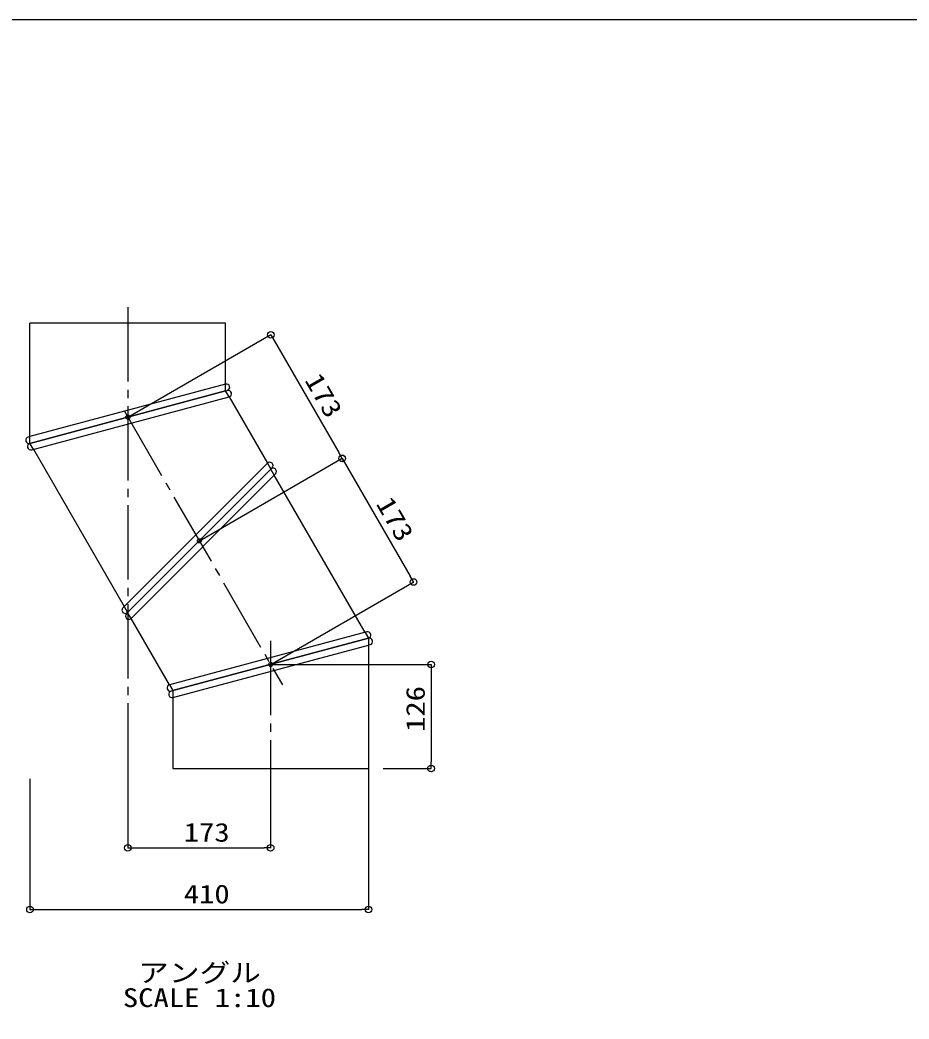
# Model space of a CAD drawing. Units: millimetres, scale not verified. Extents: x -2261 to 1739, y -1420 to 1381.
# Drawn here: x -471 to 606, y 170 to 1381 of the extents above; entities that cross this region are included whole.
import ezdxf
from ezdxf.enums import TextEntityAlignment as Align

# ---------------------------------------------------------------- set-up
doc = ezdxf.new("R2010")
doc.units = ezdxf.units.MM
doc.header["$LTSCALE"] = 10
doc.header["$PDMODE"] = 32
doc.header["$PDSIZE"] = 5
doc.linetypes.add('CHAIN2', pattern=[12, 9, -1, 1, -1])
for name, color, linetype in [('0-0_0', 7, 'Continuous'), ('0-1_Defpoints', 7, 'CHAIN2'), ('8-0', 7, 'Continuous')]:
    doc.layers.add(name, color=color, linetype=linetype)
doc.styles.add('ＭＳ ゴシック', font='')
doc.styles.get('ＭＳ ゴシック').set_extended_font_data('MS Gothic')

# ---------------------------------------------------------------- blocks, each defined once
blk = doc.blocks.new('_Origin(1)')
at = {"layer": '0-0_0'}
blk.add_line((0, 0), (-1.429, 0), dxfattribs=at)
blk.add_circle((0, 0), 0.714, dxfattribs=at)

msp = doc.modelspace()

# ---------------------------------------------------------------- linework, layer by layer
at = {"layer": '0-0_0'}
for p, q in [((-222.33, 1013.22), (-459.33, 1013.18)), ((-459.31, 875.71), (-459.33, 1013.18)), ((-222.32, 939.25), (-222.33, 1013.22)), ((-340.65, 899.22), (-167.43, 999.23)), ((-163.59, 992.21), (-85.09, 856.24)), ((-222.32, 939.25), (-459.31, 875.71)), ((-222.32, 930.97), (-222.32, 939.25)), ((-459.31, 867.42), (-222.32, 930.97)), ((-222.32, 930.97), (-459.31, 867.42)), ((-457.24, 859.7), (-218.18, 923.8)), ((-222.32, 930.97), (-220.25, 931.52)), ((-222.32, 930.97), (-220.25, 931.52)), ((-218.18, 923.8), (-222.32, 930.97)), ((-218.18, 923.8), (-171.7, 843.33)), ((-459.31, 875.71), (-461.38, 875.15)), ((-455.17, 860.25), (-345.16, 669.8)), ((-254.15, 749.4), (-80.93, 849.4)), ((-346.68, 668.28), (-171.7, 843.33)), ((-341.02, 662.63), (-167.55, 836.15)), ((-167.51, 836.08), (-341, 662.59)), ((-171.7, 843.33), (-167.55, 836.15)), ((-167.55, 836.15), (-166.04, 837.67)), ((-163.37, 828.91), (-167.51, 836.08)), ((-77.14, 842.35), (1.36, 706.39)), ((-161.85, 830.43), (-336.86, 655.41)), ((-53.4, 638.44), (-163.37, 828.91)), ((-167.7, 599.54), (5.51, 699.55)), ((-345.16, 669.8), (-341.02, 662.63)), ((-341, 662.59), (-342.52, 661.07)), ((-336.86, 655.41), (-341, 662.59)), ((-290.4, 574.93), (-336.86, 655.41)), ((-51.33, 638.99), (-290.4, 574.93)), ((-286.26, 567.76), (-49.26, 631.27)), ((-49.26, 631.27), (-286.26, 567.76)), ((-286.26, 559.48), (-49.26, 622.98)), ((-49.26, 622.98), (-47.18, 623.54)), ((-49.26, 622.98), (-49.26, 473.51)), ((-167.69, 599.51), (26.72, 599.51)), ((26.72, 599.51), (26.72, 591.51)), ((26.54, 591.51), (26.54, 481.51)), ((-286.26, 567.76), (-288.33, 567.21)), ((-286.26, 567.76), (-288.33, 567.21)), ((-286.26, 559.48), (-286.26, 473.51)), ((-286.26, 473.51), (-49.26, 473.51)), ((-49.26, 473.45), (-49.26, 302.22)), ((-31.56, 473.51), (26.72, 473.51)), ((-459.32, 460.99), (-459.32, 302.22)), ((-340.83, 466.23), (-340.83, 376.98)), ((-167.76, 466.17), (-167.76, 376.98)), ((-332.83, 377.16), (-175.76, 377.16)), ((-451.32, 302.4), (-57.26, 302.4))]:
    msp.add_line(p, q, dxfattribs=at)
for points in [[(-455.17, 860.25), (-459.31, 867.42), (-459.31, 875.71)], [(-53.4, 638.44), (-49.26, 631.27), (-49.26, 622.98)], [(-290.4, 574.93), (-286.26, 567.76), (-286.26, 559.48)]]:
    msp.add_lwpolyline(points, dxfattribs=at)
msp.add_circle((26.72, 599.51), 4, dxfattribs=at)
for centre, start, end in [((-221.28, 935.39), 285.01033, 105.01033), ((-219.21, 927.66), 285.01033, 105.01033), ((-460.34, 871.29), 105.01033, 285.01033), ((-458.27, 863.56), 105.01033, 285.01033), ((-168.87, 840.5), 315.01033, 135.01033), ((-164.68, 833.26), 315, 135), ((-343.85, 665.45), 135.01033, 315.01033), ((-339.69, 658.24), 135, 315), ((-50.29, 635.13), 285, 105), ((-48.22, 627.4), 285, 105), ((-289.36, 571.07), 105, 285), ((-287.29, 563.34), 105, 285)]:
    msp.add_arc(centre, 4, start, end, dxfattribs=at)
for p in [(-340.7, 899.19), (-254.26, 749.34), (-254.2, 749.37), (-167.76, 599.51), (-167.76, 599.51)]:
    msp.add_point(p, dxfattribs=at)
at = {"layer": '0-1_Defpoints'}
for p, q in [((-340.83, 1032.43), (-340.83, 465.22)), ((-344.92, 906.38), (-153.53, 574.88)), ((-167.76, 627.96), (-167.76, 377.16))]:
    msp.add_line(p, q, dxfattribs=at)
at = {"layer": '8-0'}
msp.add_lwpolyline([(-2260.52, -1419.4), (1739.48, -1419.4), (1739.48, 1380.6), (-2260.52, 1380.6)], close=True, dxfattribs=at)

# ---------------------------------------------------------------- block references
at = {"layer": '0-0_0', "xscale": 5.6, "yscale": 5.6}
for p, rotation in [((-167.59, 999.14), 120), ((-81.09, 849.31), 300), ((-81.14, 849.28), 120), ((5.36, 699.46), 300), ((26.54, 473.51), 270), ((-340.83, 377.16), 180), ((-459.32, 302.4), 180)]:
    msp.add_blockref('_Origin(1)', p, dxfattribs=dict(at, rotation=rotation))
for p in [(-167.76, 377.16), (-49.26, 302.4)]:
    msp.add_blockref('_Origin(1)', p, dxfattribs=at)

# ---------------------------------------------------------------- texts
at = {"layer": '0-0_0', "style": 'ＭＳ ゴシック', "width": 1.2}
for s, rotation, p in [('173', 300, (-133.09, 940.82)), ('173', 300, (-46.64, 790.97)), ('126', 90, (25.82, 517.76))]:
    msp.add_text(s, height=22.73, rotation=rotation, dxfattribs=at).set_placement(p, align=Align.BOTTOM_LEFT)
for s, p in [('173', (-273.04, 377.88)), ('410', (-273.04, 303.12)), ('アングル', (-328.29, 207.72)), ('SCALE 1:10', (-346.79, 177.49))]:
    msp.add_text(s, height=22.73, dxfattribs=at).set_placement(p, align=Align.BOTTOM_LEFT)

doc.saveas('drawing.dxf')
